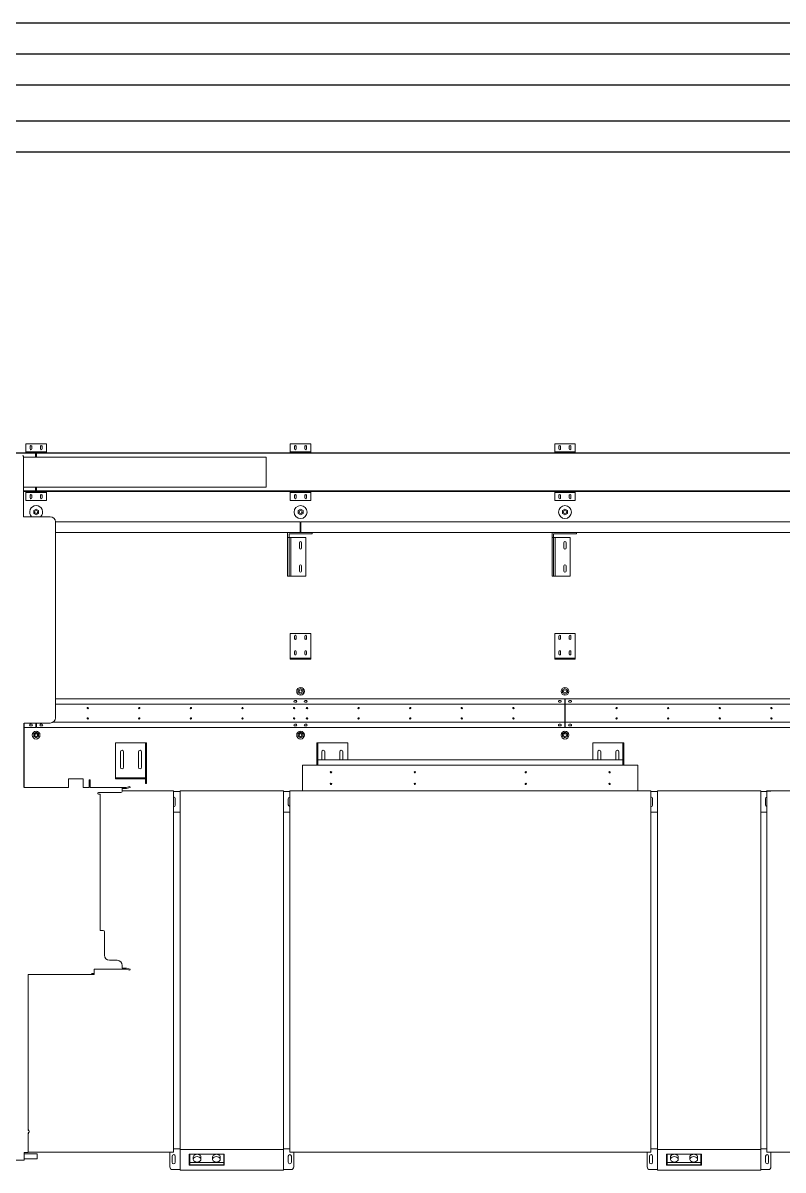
# Model space of a CAD drawing. Header units: inches. Extents: x -26985 to 86262, y -10753 to 149570.
# Drawn here: x 66294 to 69241, y 135209 to 139657 of the extents above; entities that cross this region are included whole.
import ezdxf

# ---------------------------------------------------------------- set-up
doc = ezdxf.new("R2010")
doc.units = ezdxf.units.IN
doc.header["$MEASUREMENT"] = 0
doc.linetypes.add('CENTER2', pattern=[1.125, 0.75, -0.125, 0.125, -0.125])
doc.layers.add('DUCT-回风中心线', color=5, linetype='CENTER2')

msp = doc.modelspace()

# ---------------------------------------------------------------- linework, layer by layer
at = {"color": 0, "linetype": 'Continuous', "lineweight": -3}
for p, q in [((-9688.6, 139656.9), (73931.4, 139656.9)), ((-9568.6, 139416.9), (73931.4, 139416.9)), ((-9568.6, 139276.9), (73931.4, 139276.9))]:
    msp.add_line(p, q, dxfattribs=at)
at = {"color": 1, "linetype": 'Continuous', "lineweight": -3}
for p, q in [((-9568.6, 139536.9), (73931.4, 139536.9)), ((-9568.6, 139156.9), (73931.4, 139156.9))]:
    msp.add_line(p, q, dxfattribs=at)
at = {"color": 0, "linetype": 'Continuous', "lineweight": 0}
for p, q in [((66305.4, 137994.3), (66305.4, 138025.3)), ((66385.4, 138025.3), (66305.4, 138025.3)), ((66385.4, 137994.3), (66385.4, 138025.3)), ((67330.4, 137994.3), (67330.4, 138025.3)), ((67410.4, 138025.3), (67330.4, 138025.3)), ((67410.4, 137994.3), (67410.4, 138025.3)), ((68355.4, 137994.3), (68355.4, 138025.3)), ((68435.4, 138025.3), (68355.4, 138025.3)), ((68435.4, 137994.3), (68435.4, 138025.3)), ((66343.4, 137990.3), (63272.4, 137990.3)), ((63272.4, 137988.3), (66343.4, 137988.3)), ((66305.4, 137990.3), (66305.4, 137994.3)), ((66305.4, 137994.3), (66385.4, 137994.3)), ((66322.1, 138015.3), (66322.1, 138005.3)), ((66328.6, 138005.3), (66328.6, 138015.3)), ((66343.4, 137990.3), (66343.4, 137988.3)), ((66347.4, 137990.3), (66343.4, 137990.3)), ((66343.4, 137988.3), (66343.4, 137973.3)), ((69193.9, 137990.3), (66347.4, 137990.3)), ((66347.4, 137990.3), (66347.4, 137988.3)), ((66347.4, 137988.3), (69193.9, 137988.3)), ((66347.4, 137973.3), (66347.4, 137988.3)), ((66362.1, 138015.3), (66362.1, 138005.3)), ((66368.6, 138005.3), (66368.6, 138015.3)), ((66385.4, 137990.3), (66385.4, 137994.3)), ((67330.4, 137990.3), (67330.4, 137994.3)), ((67330.4, 137994.3), (67410.4, 137994.3)), ((67347.1, 138015.3), (67347.1, 138005.3)), ((67353.6, 138005.3), (67353.6, 138015.3)), ((67387.1, 138015.3), (67387.1, 138005.3)), ((67393.6, 138005.3), (67393.6, 138015.3)), ((67410.4, 137990.3), (67410.4, 137994.3)), ((68355.4, 137990.3), (68355.4, 137994.3)), ((68355.4, 137994.3), (68435.4, 137994.3)), ((68372.1, 138015.3), (68372.1, 138005.3)), ((68378.6, 138005.3), (68378.6, 138015.3)), ((68412.1, 138015.3), (68412.1, 138005.3)), ((68418.6, 138005.3), (68418.6, 138015.3)), ((68435.4, 137990.3), (68435.4, 137994.3)), ((71868.4, 137990.3), (69193.9, 137990.3)), ((69193.9, 137988.3), (71868.4, 137988.3)), ((66296.4, 137978.3), (66292.4, 137978.3)), ((66296.4, 137742.3), (66296.4, 137978.3)), ((66296.4, 137973.3), (67236.6, 137973.3)), ((67236.6, 137857.3), (67236.6, 137973.3)), ((66296.4, 137857.3), (67236.6, 137857.3)), ((66343.4, 137857.3), (66343.4, 137842.3)), ((66347.4, 137842.3), (66347.4, 137857.3)), ((66343.4, 137842.3), (66296.4, 137842.3)), ((66296.4, 137840.3), (66343.4, 137840.3)), ((66305.4, 137840.3), (66305.4, 137836.3)), ((66305.4, 137836.3), (66385.4, 137836.3)), ((66305.4, 137836.3), (66305.4, 137805.3)), ((66385.4, 137805.3), (66305.4, 137805.3)), ((66322.1, 137815.3), (66322.1, 137825.3)), ((66328.6, 137825.3), (66328.6, 137815.3)), ((66343.4, 137842.3), (66343.4, 137840.3)), ((66347.4, 137840.3), (66343.4, 137840.3)), ((66347.4, 137842.3), (66347.4, 137840.3)), ((69193.9, 137842.3), (66347.4, 137842.3)), ((66347.4, 137840.3), (69193.9, 137840.3)), ((66362.1, 137815.3), (66362.1, 137825.3)), ((66368.6, 137825.3), (66368.6, 137815.3)), ((66385.4, 137840.3), (66385.4, 137836.3)), ((66385.4, 137836.3), (66385.4, 137805.3)), ((67330.4, 137840.3), (67330.4, 137836.3)), ((67330.4, 137836.3), (67410.4, 137836.3)), ((67330.4, 137836.3), (67330.4, 137805.3)), ((67410.4, 137805.3), (67330.4, 137805.3)), ((67347.1, 137815.3), (67347.1, 137825.3)), ((67353.6, 137825.3), (67353.6, 137815.3)), ((67387.1, 137815.3), (67387.1, 137825.3)), ((67393.6, 137825.3), (67393.6, 137815.3)), ((67410.4, 137840.3), (67410.4, 137836.3)), ((67410.4, 137836.3), (67410.4, 137805.3)), ((68355.4, 137840.3), (68355.4, 137836.3)), ((68355.4, 137836.3), (68435.4, 137836.3)), ((68355.4, 137836.3), (68355.4, 137805.3)), ((68435.4, 137805.3), (68355.4, 137805.3)), ((68372.1, 137815.3), (68372.1, 137825.3)), ((68378.6, 137825.3), (68378.6, 137815.3)), ((68412.1, 137815.3), (68412.1, 137825.3)), ((68418.6, 137825.3), (68418.6, 137815.3)), ((68435.4, 137840.3), (68435.4, 137836.3)), ((68435.4, 137836.3), (68435.4, 137805.3)), ((71868.4, 137842.3), (69193.9, 137842.3)), ((69193.9, 137840.3), (71868.4, 137840.3)), ((66345.4, 137771.3), (66335.9, 137765.8)), ((66335.9, 137765.8), (66335.9, 137754.8)), ((66354.9, 137765.8), (66345.4, 137771.3)), ((66354.9, 137754.8), (66354.9, 137765.8)), ((67370.4, 137771.3), (67360.9, 137765.8)), ((67360.9, 137765.8), (67360.9, 137754.8)), ((67379.9, 137765.8), (67370.4, 137771.3)), ((67379.9, 137754.8), (67379.9, 137765.8)), ((68395.4, 137771.3), (68385.9, 137765.8)), ((68385.9, 137765.8), (68385.9, 137754.8)), ((68404.9, 137765.8), (68395.4, 137771.3)), ((68404.9, 137754.8), (68404.9, 137765.8)), ((66296.4, 137742.3), (66400.4, 137742.3)), ((66335.9, 137754.8), (66345.4, 137749.4)), ((66345.4, 137749.4), (66354.9, 137754.8)), ((66420.4, 137722.3), (67369.4, 137722.3)), ((66420.4, 137722.3), (66420.4, 137629.8)), ((67360.9, 137754.8), (67370.4, 137749.4)), ((67369.4, 137681.3), (67369.4, 137722.3)), ((67370.4, 137749.4), (67379.9, 137754.8)), ((67371.4, 137722.3), (69193.9, 137722.3)), ((67371.4, 137681.3), (67371.4, 137722.3)), ((68385.9, 137754.8), (68395.4, 137749.4)), ((68395.4, 137749.4), (68404.9, 137754.8)), ((69193.9, 137722.3), (69819.4, 137722.3)), ((66420.4, 137681.3), (67369.4, 137681.3)), ((67320.4, 137681.3), (67415.4, 137681.3)), ((67320.4, 137661.3), (67320.4, 137681.3)), ((67326.4, 137675.3), (67326.4, 137661.3)), ((67326.4, 137675.3), (67415.4, 137675.3)), ((67371.4, 137681.3), (69193.9, 137681.3)), ((67415.4, 137675.3), (67415.4, 137681.3)), ((68345.4, 137681.3), (68440.4, 137681.3)), ((68345.4, 137661.3), (68345.4, 137681.3)), ((68351.4, 137675.3), (68351.4, 137661.3)), ((68351.4, 137675.3), (68440.4, 137675.3)), ((68440.4, 137675.3), (68440.4, 137681.3)), ((69193.9, 137681.3), (69819.4, 137681.3)), ((66420.4, 137499.8), (66420.4, 137629.8)), ((67326.4, 137661.3), (67320.4, 137661.3)), ((67320.4, 137661.3), (67320.4, 137511.3)), ((67326.4, 137661.3), (67332.4, 137661.3)), ((67326.4, 137511.3), (67326.4, 137661.3)), ((67332.4, 137511.3), (67332.4, 137661.3)), ((67332.4, 137661.3), (67390.4, 137661.3)), ((67366.1, 137621.3), (67366.1, 137641.3)), ((67374.6, 137641.3), (67374.6, 137621.3)), ((67390.4, 137511.3), (67390.4, 137661.3)), ((68351.4, 137661.3), (68345.4, 137661.3)), ((68345.4, 137661.3), (68345.4, 137511.3)), ((68351.4, 137661.3), (68357.4, 137661.3)), ((68351.4, 137511.3), (68351.4, 137661.3)), ((68357.4, 137511.3), (68357.4, 137661.3)), ((68357.4, 137661.3), (68415.4, 137661.3)), ((68391.1, 137621.3), (68391.1, 137641.3)), ((68399.6, 137641.3), (68399.6, 137621.3)), ((68415.4, 137511.3), (68415.4, 137661.3)), ((67366.1, 137531.3), (67366.1, 137551.3)), ((67374.6, 137551.3), (67374.6, 137531.3)), ((68391.1, 137531.3), (68391.1, 137551.3)), ((68399.6, 137551.3), (68399.6, 137531.3)), ((66420.4, 137499.8), (66420.4, 136962.3)), ((67320.4, 137511.3), (67326.4, 137511.3)), ((67326.4, 137511.3), (67332.4, 137511.3)), ((67332.4, 137511.3), (67390.4, 137511.3)), ((68345.4, 137511.3), (68351.4, 137511.3)), ((68351.4, 137511.3), (68357.4, 137511.3)), ((68357.4, 137511.3), (68415.4, 137511.3)), ((67410.4, 137289.3), (67330.4, 137289.3)), ((67330.4, 137193.3), (67330.4, 137289.3)), ((67347.1, 137269.3), (67347.1, 137279.3)), ((67353.6, 137279.3), (67353.6, 137269.3)), ((67387.1, 137269.3), (67387.1, 137279.3)), ((67393.6, 137279.3), (67393.6, 137269.3)), ((67410.4, 137193.3), (67410.4, 137289.3)), ((68435.4, 137289.3), (68355.4, 137289.3)), ((68355.4, 137193.3), (68355.4, 137289.3)), ((68372.1, 137269.3), (68372.1, 137279.3)), ((68378.6, 137279.3), (68378.6, 137269.3)), ((68412.1, 137269.3), (68412.1, 137279.3)), ((68418.6, 137279.3), (68418.6, 137269.3)), ((68435.4, 137193.3), (68435.4, 137289.3)), ((67410.4, 137193.3), (67330.4, 137193.3)), ((67330.4, 137193.3), (67330.4, 137189.3)), ((67410.4, 137189.3), (67330.4, 137189.3)), ((67347.1, 137209.3), (67347.1, 137219.3)), ((67353.6, 137219.3), (67353.6, 137209.3)), ((67387.1, 137209.3), (67387.1, 137219.3)), ((67393.6, 137219.3), (67393.6, 137209.3)), ((67410.4, 137193.3), (67410.4, 137189.3)), ((68435.4, 137193.3), (68355.4, 137193.3)), ((68355.4, 137193.3), (68355.4, 137189.3)), ((68435.4, 137189.3), (68355.4, 137189.3)), ((68372.1, 137209.3), (68372.1, 137219.3)), ((68378.6, 137219.3), (68378.6, 137209.3)), ((68412.1, 137209.3), (68412.1, 137219.3)), ((68418.6, 137219.3), (68418.6, 137209.3)), ((68435.4, 137193.3), (68435.4, 137189.3)), ((67370.4, 137076.3), (67360.9, 137070.8)), ((67360.9, 137070.8), (67360.9, 137059.8)), ((67360.9, 137059.8), (67370.4, 137054.4)), ((67379.9, 137070.8), (67370.4, 137076.3)), ((67370.4, 137054.4), (67379.9, 137059.8)), ((67379.9, 137059.8), (67379.9, 137070.8)), ((68395.4, 137076.3), (68385.9, 137070.8)), ((68385.9, 137070.8), (68385.9, 137059.8)), ((68385.9, 137059.8), (68395.4, 137054.4)), ((68404.9, 137070.8), (68395.4, 137076.3)), ((68395.4, 137054.4), (68404.9, 137059.8)), ((68404.9, 137059.8), (68404.9, 137070.8)), ((68394.4, 137036.3), (66420.4, 137036.3)), ((68394.4, 137015.3), (66420.4, 137015.3)), ((67347.9, 137029.6), (67352.9, 137029.6)), ((67352.9, 137023.1), (67347.9, 137023.1)), ((67387.9, 137029.6), (67392.9, 137029.6)), ((67392.9, 137023.1), (67387.9, 137023.1)), ((68372.9, 137029.6), (68377.9, 137029.6)), ((68377.9, 137023.1), (68372.9, 137023.1)), ((68394.4, 137015.3), (68394.4, 137036.3)), ((68394.4, 137015.3), (68394.4, 136945.3)), ((68396.4, 137036.3), (68396.4, 137015.3)), ((69193.9, 137036.3), (68396.4, 137036.3)), ((68396.4, 137015.3), (68396.4, 136945.3)), ((69193.9, 137015.3), (68396.4, 137015.3)), ((68412.9, 137029.6), (68417.9, 137029.6)), ((68417.9, 137023.1), (68412.9, 137023.1)), ((70844.4, 137036.3), (69193.9, 137036.3)), ((70844.4, 137015.3), (69193.9, 137015.3)), ((66400.4, 136942.3), (66299.4, 136942.3)), ((66344.4, 136924.3), (66299.4, 136924.3)), ((66322.9, 136937.6), (66327.9, 136937.6)), ((66327.9, 136931.1), (66322.9, 136931.1)), ((66344.4, 136924.3), (66344.4, 136942.3)), ((66346.4, 136942.3), (66346.4, 136924.3)), ((68394.4, 136924.3), (66346.4, 136924.3)), ((66362.9, 136937.6), (66367.9, 136937.6)), ((66367.9, 136931.1), (66362.9, 136931.1)), ((68394.4, 136945.3), (66410.9, 136945.3)), ((67347.9, 136937.6), (67352.9, 136937.6)), ((67352.9, 136931.1), (67347.9, 136931.1)), ((67387.9, 136937.6), (67392.9, 136937.6)), ((67392.9, 136931.1), (67387.9, 136931.1)), ((68372.9, 136937.6), (68377.9, 136937.6)), ((68377.9, 136931.1), (68372.9, 136931.1)), ((68394.4, 136924.3), (68394.4, 136945.3)), ((68396.4, 136945.3), (68396.4, 136924.3)), ((69193.9, 136945.3), (68396.4, 136945.3)), ((69193.9, 136924.3), (68396.4, 136924.3)), ((68412.9, 136937.6), (68417.9, 136937.6)), ((68417.9, 136931.1), (68412.9, 136931.1)), ((70844.4, 136945.3), (69193.9, 136945.3)), ((70844.4, 136924.3), (69193.9, 136924.3)), ((66335.9, 136900.8), (66345.4, 136906.3)), ((66335.9, 136889.8), (66335.9, 136900.8)), ((66345.4, 136884.4), (66335.9, 136889.8)), ((66345.4, 136906.3), (66354.9, 136900.8)), ((66354.9, 136889.8), (66345.4, 136884.4)), ((66354.9, 136900.8), (66354.9, 136889.8)), ((67370.4, 136906.3), (67360.9, 136900.8)), ((67360.9, 136900.8), (67360.9, 136889.8)), ((67360.9, 136889.8), (67370.4, 136884.4)), ((67379.9, 136900.8), (67370.4, 136906.3)), ((67370.4, 136884.4), (67379.9, 136889.8)), ((67379.9, 136889.8), (67379.9, 136900.8)), ((68395.4, 136906.3), (68385.9, 136900.8)), ((68385.9, 136900.8), (68385.9, 136889.8)), ((68385.9, 136889.8), (68395.4, 136884.4)), ((68404.9, 136900.8), (68395.4, 136906.3)), ((68395.4, 136884.4), (68404.9, 136889.8)), ((68404.9, 136889.8), (68404.9, 136900.8)), ((66769.4, 136865.8), (66653.4, 136865.8)), ((66653.4, 136865.8), (66653.4, 136729.8)), ((66672.4, 136830.8), (66672.4, 136770.8)), ((66684.4, 136770.8), (66684.4, 136830.8)), ((66742.4, 136830.8), (66742.4, 136770.8)), ((66754.4, 136770.8), (66754.4, 136830.8)), ((66769.4, 136784.8), (66769.4, 136865.8)), ((66773.4, 136865.8), (66769.4, 136865.8)), ((66773.4, 136784.8), (66773.4, 136865.8)), ((67433.4, 136784.8), (67433.4, 136865.8)), ((67433.4, 136865.8), (67437.4, 136865.8)), ((67437.4, 136784.8), (67437.4, 136865.8)), ((67437.4, 136865.8), (67553.4, 136865.8)), ((67452.4, 136799.8), (67452.4, 136830.8)), ((67464.4, 136830.8), (67464.4, 136799.8)), ((67522.4, 136799.8), (67522.4, 136830.8)), ((67534.4, 136830.8), (67534.4, 136799.8)), ((67553.4, 136865.8), (67553.4, 136799.8)), ((68619.4, 136865.8), (68503.4, 136865.8)), ((68503.4, 136865.8), (68503.4, 136799.8)), ((68522.4, 136830.8), (68522.4, 136799.8)), ((68534.4, 136799.8), (68534.4, 136830.8)), ((68592.4, 136830.8), (68592.4, 136799.8)), ((68604.4, 136799.8), (68604.4, 136830.8)), ((68619.4, 136784.8), (68619.4, 136865.8)), ((68623.4, 136865.8), (68619.4, 136865.8)), ((68623.4, 136784.8), (68623.4, 136865.8)), ((66773.4, 136784.8), (66769.4, 136784.8)), ((66769.4, 136784.8), (66769.4, 136707.8)), ((66773.4, 136707.8), (66773.4, 136784.8)), ((67378.4, 136778.8), (68678.4, 136778.8)), ((67378.4, 136678.8), (67378.4, 136778.8)), ((67433.4, 136784.8), (67437.4, 136784.8)), ((67433.4, 136778.8), (67433.4, 136784.8)), ((67437.4, 136799.8), (68619.4, 136799.8)), ((67437.4, 136784.8), (67437.4, 136778.8)), ((68623.4, 136784.8), (68619.4, 136784.8)), ((68619.4, 136784.8), (68619.4, 136778.8)), ((68623.4, 136778.8), (68623.4, 136784.8)), ((68678.4, 136678.8), (68678.4, 136778.8)), ((66470.8, 136692.3), (66299.4, 136692.3)), ((66470.8, 136725.3), (66480.8, 136725.3)), ((66470.8, 136725.3), (66470.8, 136715.3)), ((66470.8, 136692.3), (66470.8, 136715.3)), ((66480.8, 136725.3), (66517.8, 136725.3)), ((66517.8, 136725.3), (66527.8, 136725.3)), ((66527.8, 136715.3), (66527.8, 136725.3)), ((66527.8, 136715.3), (66527.8, 136692.3)), ((66550.4, 136692.3), (66527.8, 136692.3)), ((66554.4, 136722.3), (66550.4, 136722.3)), ((66550.4, 136692.3), (66550.4, 136722.3)), ((66554.4, 136722.3), (66554.4, 136692.3)), ((66679.3, 136692.3), (66554.4, 136692.3)), ((66769.4, 136729.8), (66653.4, 136729.8)), ((66653.4, 136729.8), (66653.4, 136725.8)), ((66653.4, 136725.8), (66769.4, 136725.8)), ((66679.3, 136692.3), (66684.3, 136692.3)), ((66679.3, 136692.3), (66679.3, 136677.3)), ((66684.3, 136692.3), (66694.3, 136692.3)), ((66694.3, 136692.3), (66703.9, 136694.9)), ((66705, 136691.1), (66695.3, 136688.5)), ((66703.9, 136694.9), (66708.8, 136696.2)), ((66709.8, 136692.4), (66705, 136691.1)), ((66709.8, 136692.4), (66708.8, 136696.2)), ((66773.4, 136707.8), (66769.4, 136707.8)), ((66674.3, 136672.3), (66587.3, 136672.3)), ((66587.3, 136666.3), (66590.3, 136666.3)), ((66590.3, 136666.3), (66594.3, 136666.3)), ((66594.3, 136666.3), (66594.3, 136656.3)), ((66594.3, 136137.3), (66594.3, 136656.3)), ((66684.3, 136688.3), (66679.3, 136688.3)), ((66878.4, 136678.8), (66679.3, 136678.8)), ((66694.3, 136688.3), (66684.3, 136688.3)), ((66878.4, 135278.8), (66878.4, 136678.8)), ((66903.9, 136676.8), (66878.4, 136676.8)), ((66884.9, 136648.8), (66884.9, 136624.8)), ((66903.9, 135288.8), (66903.9, 136678.8)), ((67303.9, 136678.8), (66903.9, 136678.8)), ((67303.9, 135288.8), (67303.9, 136678.8)), ((67303.9, 136676.8), (67328.4, 136676.8)), ((67322.9, 136648.8), (67322.9, 136624.8)), ((67328.4, 136678.8), (67328.4, 135278.8)), ((67378.4, 136678.8), (67328.4, 136678.8)), ((67378.4, 136678.8), (68678.4, 136678.8)), ((68728.4, 136678.8), (68678.4, 136678.8)), ((68728.4, 135278.8), (68728.4, 136678.8)), ((68753.9, 136676.8), (68728.4, 136676.8)), ((68734.9, 136648.8), (68734.9, 136624.8)), ((68753.9, 135288.8), (68753.9, 136678.8)), ((69153.9, 136678.8), (68753.9, 136678.8)), ((69153.9, 135288.8), (69153.9, 136678.8)), ((69153.9, 136676.8), (69178.4, 136676.8)), ((69172.9, 136648.8), (69172.9, 136624.8)), ((69178.4, 136678.8), (69178.4, 135278.8)), ((70578.4, 136678.8), (69193.9, 136678.8)), ((66878.4, 136596.8), (66903.9, 136596.8)), ((67328.4, 136596.8), (67303.9, 136596.8)), ((68728.4, 136596.8), (68753.9, 136596.8)), ((69178.4, 136596.8), (69153.9, 136596.8)), ((66594.3, 136137.3), (66605.3, 136137.3)), ((66610.3, 136132.3), (66610.3, 136042.3)), ((66630.3, 136022.3), (66659.3, 136022.3)), ((66570.3, 135987.3), (66570.3, 135971.3)), ((66679.3, 135987.3), (66570.3, 135987.3)), ((66679.3, 136002.3), (66679.3, 135991.3)), ((66679.3, 135991.3), (66684.3, 135991.3)), ((66679.3, 135987.3), (66684.3, 135987.3)), ((66684.3, 135991.3), (66694.3, 135991.3)), ((66684.3, 135987.3), (66694.3, 135987.3)), ((66694.3, 135987.3), (66703.9, 135984.7)), ((66705, 135988.6), (66695.3, 135991.2)), ((66703.9, 135984.7), (66708.8, 135983.5)), ((66709.8, 135987.3), (66705, 135988.6)), ((66709.8, 135987.3), (66708.8, 135983.5)), ((66560.3, 135967.3), (66314.4, 135967.3)), ((66314.4, 135967.3), (66314.4, 135366.6)), ((66560.3, 135971.3), (66570.3, 135971.3)), ((66570.3, 135967.3), (66560.3, 135967.3)), ((66570.3, 135967.3), (66570.3, 135971.3)), ((66315.6, 135366.6), (66315.6, 135361.8)), ((66317.3, 135360.3), (66317.3, 135361.8)), ((66317.3, 135360.3), (66318.6, 135360.3)), ((66317.3, 135355.3), (66318.6, 135355.3)), ((66317.3, 135353.8), (66317.3, 135355.3)), ((66318.6, 135360.3), (66318.6, 135355.3)), ((66314.4, 135349), (66314.4, 135277.3)), ((66315.6, 135353.8), (66315.6, 135349)), ((66299.4, 135277.3), (66314.4, 135277.3)), ((66299.4, 135277.3), (66299.4, 135247.3)), ((66299.4, 135272.3), (66349.4, 135272.3)), ((66314.4, 135278.8), (66878.4, 135278.8)), ((66349.4, 135272.3), (66349.4, 135252.3)), ((66863.9, 135278.8), (66863.9, 135220.8)), ((66903.9, 135290.8), (66878.4, 135290.8)), ((66903.9, 135208.8), (66903.9, 135288.8)), ((67303.9, 135288.8), (66903.9, 135288.8)), ((66938.9, 135270.1), (66938.9, 135227.7)), ((67073.9, 135270.1), (66938.9, 135270.1)), ((66939.4, 135227.7), (66939.4, 135270.1)), ((66941.4, 135270.1), (66939.4, 135270.1)), ((66941.4, 135270.1), (66941.4, 135227.7)), ((67072.4, 135227.7), (67072.4, 135270.1)), ((67074.4, 135270.1), (67072.4, 135270.1)), ((67073.9, 135227.7), (67073.9, 135270.1)), ((67074.4, 135270.1), (67074.4, 135227.7)), ((67303.9, 135290.8), (67328.4, 135290.8)), ((67303.9, 135208.8), (67303.9, 135288.8)), ((67328.4, 135278.8), (68728.4, 135278.8)), ((67343.9, 135278.8), (67343.9, 135220.8)), ((68713.9, 135278.8), (68713.9, 135220.8)), ((68753.9, 135290.8), (68728.4, 135290.8)), ((68753.9, 135208.8), (68753.9, 135288.8)), ((69153.9, 135288.8), (68753.9, 135288.8)), ((68788.9, 135270.1), (68788.9, 135227.7)), ((68923.9, 135270.1), (68788.9, 135270.1)), ((68789.4, 135227.7), (68789.4, 135270.1)), ((68791.4, 135270.1), (68789.4, 135270.1)), ((68791.4, 135270.1), (68791.4, 135227.7)), ((68922.4, 135227.7), (68922.4, 135270.1)), ((68924.4, 135270.1), (68922.4, 135270.1)), ((68923.9, 135227.7), (68923.9, 135270.1)), ((68924.4, 135270.1), (68924.4, 135227.7)), ((69153.9, 135290.8), (69178.4, 135290.8)), ((69153.9, 135208.8), (69153.9, 135288.8)), ((69178.4, 135278.8), (70578.4, 135278.8)), ((69178.4, 135278.8), (69193.9, 135278.8)), ((69193.9, 135278.8), (69193.9, 135220.8)), ((66219.4, 135247.3), (66299.4, 135247.3)), ((66299.4, 135252.3), (66349.4, 135252.3)), ((66872.9, 135238.8), (66872.9, 135262.8)), ((66884.9, 135262.8), (66884.9, 135238.8)), ((66939.4, 135229.1), (66938.9, 135229.1)), ((66938.9, 135227.7), (67073.9, 135227.7)), ((66941.4, 135227.7), (66939.4, 135227.7)), ((66941.4, 135238.3), (67072.4, 135238.3)), ((67072.4, 135229.1), (66941.4, 135229.1)), ((66954.4, 135250.3), (66954.4, 135259.5)), ((66984.4, 135250.3), (66984.4, 135259.5)), ((67029.4, 135250.3), (67029.4, 135259.5)), ((67059.4, 135250.3), (67059.4, 135259.5)), ((67074.4, 135227.7), (67072.4, 135227.7)), ((67322.9, 135262.8), (67322.9, 135238.8)), ((67334.9, 135238.8), (67334.9, 135262.8)), ((68722.9, 135238.8), (68722.9, 135262.8)), ((68734.9, 135262.8), (68734.9, 135238.8)), ((68789.4, 135229.1), (68788.9, 135229.1)), ((68788.9, 135227.7), (68923.9, 135227.7)), ((68791.4, 135227.7), (68789.4, 135227.7)), ((68791.4, 135238.3), (68922.4, 135238.3)), ((68922.4, 135229.1), (68791.4, 135229.1)), ((68804.4, 135250.3), (68804.4, 135259.5)), ((68834.4, 135250.3), (68834.4, 135259.5)), ((68879.4, 135250.3), (68879.4, 135259.5)), ((68909.4, 135250.3), (68909.4, 135259.5)), ((68924.4, 135227.7), (68922.4, 135227.7)), ((69172.9, 135262.8), (69172.9, 135238.8)), ((69184.9, 135238.8), (69184.9, 135262.8)), ((66873.9, 135210.8), (66903.9, 135210.8)), ((67303.9, 135208.8), (66903.9, 135208.8)), ((67333.9, 135210.8), (67303.9, 135210.8)), ((68723.9, 135210.8), (68753.9, 135210.8)), ((69153.9, 135208.8), (68753.9, 135208.8)), ((69183.9, 135210.8), (69153.9, 135210.8))]:
    msp.add_line(p, q, dxfattribs=at)
for p, q in [((66299.4, 136692.3), (66299.4, 136942.3)), ((66315.6, 135366.6), (66314.4, 135366.6)), ((66315.6, 135361.8), (66315.6, 135366.6)), ((66317.3, 135361.8), (66315.6, 135361.8)), ((66317.3, 135360.3), (66317.3, 135361.8)), ((66317.3, 135353.8), (66317.3, 135355.3)), ((66314.4, 135349), (66315.6, 135349)), ((66315.6, 135349), (66315.6, 135353.8)), ((66315.6, 135353.8), (66317.3, 135353.8))]:
    msp.add_line(p, q)
at = {"color": 0, "linetype": 'Continuous', "lineweight": 0, "extrusion": (1.48872e-34, 8.10423e-19, -1)}
for centre, radius in [((-66345.4, 137760.3), 6), ((-67370.4, 137760.3), 25), ((-67370.4, 137760.3), 6), ((-68395.4, 137760.3), 25), ((-68395.4, 137760.3), 6), ((-67370.4, 137065.3), 15), ((-67370.4, 137065.3), 6), ((-68395.4, 137065.3), 15), ((-68395.4, 137065.3), 6), ((-67370.4, 136895.3), 15), ((-67370.4, 136895.3), 6), ((-68395.4, 136895.3), 15), ((-68395.4, 136895.3), 6), ((-67488.4, 136751.3), 2.6), ((-67813.4, 136751.3), 2.6), ((-68243.4, 136751.3), 2.6), ((-68568.4, 136751.3), 2.6), ((-67488.4, 136706.3), 2.6), ((-67813.4, 136706.3), 2.6), ((-68243.4, 136706.3), 2.6), ((-68568.4, 136706.3), 2.6)]:
    msp.add_circle(centre, radius, dxfattribs=at)
at = {"color": 0, "linetype": 'Continuous', "lineweight": 0, "extrusion": (7.56002e-32, 8.10423e-19, -1)}
for centre in [(-66545.4, 137000.3), (-66745.4, 137000.3), (-66945.4, 137000.3), (-67145.4, 137000.3), (-67345.4, 137000.3), (-67395.4, 137000.3), (-67595.4, 137000.3), (-67795.4, 137000.3), (-67995.4, 137000.3), (-68195.4, 137000.3), (-68595.4, 137000.3), (-68795.4, 137000.3), (-68995.4, 137000.3), (-69195.4, 137000.3), (-66545.4, 136960.3), (-66745.4, 136960.3), (-66945.4, 136960.3), (-67145.4, 136960.3), (-67345.4, 136960.3), (-67395.4, 136960.3), (-67595.4, 136960.3), (-67795.4, 136960.3), (-67995.4, 136960.3), (-68195.4, 136960.3), (-68595.4, 136960.3), (-68795.4, 136960.3), (-68995.4, 136960.3), (-69195.4, 136960.3)]:
    msp.add_circle(centre, 2.6, dxfattribs=at)
at = {"color": 0, "linetype": 'Continuous', "lineweight": 0}
for radius in [15, 6]:
    msp.add_circle((66345.4, 136895.3), radius, dxfattribs=at)
for centre, radius, start, end in [((66325.4, 138015.3), 3.25, 0, 180), ((66325.4, 138005.3), 3.25, 180, 0), ((66365.4, 138015.3), 3.25, 0, 180), ((66365.4, 138005.3), 3.25, 180, 0), ((67350.4, 138015.3), 3.25, 0, 180), ((67350.4, 138005.3), 3.25, 180, 0), ((67390.4, 138015.3), 3.25, 0, 180), ((67390.4, 138005.3), 3.25, 180, 0), ((68375.4, 138015.3), 3.25, 0, 180), ((68375.4, 138005.3), 3.25, 180, 0), ((68415.4, 138015.3), 3.25, 0, 180), ((68415.4, 138005.3), 3.25, 180, 0), ((67350.4, 137279.3), 3.25, 0, 180), ((68375.4, 137279.3), 3.25, 0, 180), ((67350.4, 137209.3), 3.25, 180, 0), ((68375.4, 137209.3), 3.25, 180, 0), ((66678.4, 136830.8), 6, 0, 180), ((66748.4, 136830.8), 6, 0, 180), ((68528.4, 136830.8), 6, 0, 180), ((68598.4, 136830.8), 6, 0, 180), ((66678.4, 136770.8), 6, 180, 0), ((66748.4, 136770.8), 6, 180, 0), ((66587.3, 136669.3), 3, 90, 270), ((66694.3, 136692.3), 4, 270, 285), ((67328.9, 136648.8), 6, 94.7703, 180), ((69178.9, 136648.8), 6, 94.7703, 180), ((67328.9, 136624.8), 6, 180, 265.2297), ((69178.9, 136624.8), 6, 180, 265.2297), ((66630.3, 136042.3), 20, 180, 270), ((67328.9, 135262.8), 6, 0, 180), ((69178.9, 135262.8), 6, 0, 180), ((67328.9, 135238.8), 6, 180, 0), ((69178.9, 135238.8), 6, 180, 0), ((66873.9, 135220.8), 10, 180, 270), ((68723.9, 135220.8), 10, 180, 270)]:
    msp.add_arc(centre, radius, start, end, dxfattribs=at)
at = {"color": 0, "linetype": 'Continuous', "lineweight": 0, "extrusion": (1.16838e-32, 8.10423e-19, -1)}
for centre, start, end in [((-66325.4, 137825.3), 0, 180), ((-66325.4, 137815.3), 180, 0), ((-66365.4, 137825.3), 0, 180), ((-66365.4, 137815.3), 180, 0), ((-67350.4, 137825.3), 0, 180), ((-67350.4, 137815.3), 180, 0), ((-67390.4, 137825.3), 0, 180), ((-67390.4, 137815.3), 180, 0), ((-68375.4, 137825.3), 0, 180), ((-68375.4, 137815.3), 180, 0), ((-68415.4, 137825.3), 0, 180), ((-68415.4, 137815.3), 180, 0)]:
    msp.add_arc(centre, 3.25, start, end, dxfattribs=at)
at = {"color": 0, "linetype": 'Continuous', "lineweight": 0, "extrusion": (-1.21771e-32, 8.10423e-19, -1)}
msp.add_arc((-66345.4, 137760.3), 25, 313.9455, 226.0545, dxfattribs=at)
at = {"color": 0, "linetype": 'Continuous', "lineweight": 0, "extrusion": (3.05968e-34, 8.10423e-19, -1)}
msp.add_arc((-66400.4, 137722.3), 20, 90, 180, dxfattribs=at)
at = {"color": 0, "linetype": 'Continuous', "lineweight": 0, "extrusion": (1.48872e-34, 8.10423e-19, -1)}
for centre, radius, start, end in [((-67370.4, 137641.3), 4.25, 0, 180), ((-68395.4, 137641.3), 4.25, 0, 180), ((-67370.4, 137621.3), 4.25, 180, 0), ((-68395.4, 137621.3), 4.25, 180, 0), ((-67370.4, 137551.3), 4.25, 0, 180), ((-68395.4, 137551.3), 4.25, 0, 180), ((-67370.4, 137531.3), 4.25, 180, 0), ((-68395.4, 137531.3), 4.25, 180, 0), ((-67350.4, 137269.3), 3.25, 180, 0), ((-67390.4, 137279.3), 3.25, 0, 180), ((-67390.4, 137269.3), 3.25, 180, 0), ((-68375.4, 137269.3), 3.25, 180, 0), ((-68415.4, 137279.3), 3.25, 0, 180), ((-68415.4, 137269.3), 3.25, 180, 0), ((-67350.4, 137219.3), 3.25, 0, 180), ((-67390.4, 137219.3), 3.25, 0, 180), ((-67390.4, 137209.3), 3.25, 180, 0), ((-68375.4, 137219.3), 3.25, 0, 180), ((-68415.4, 137219.3), 3.25, 0, 180), ((-68415.4, 137209.3), 3.25, 180, 0), ((-67458.4, 136830.8), 6, 0, 180), ((-67528.4, 136830.8), 6, 0, 180), ((-66674.3, 136677.3), 5, 180, 270), ((-66878.9, 136624.8), 6, 180, 274.7901), ((-68728.9, 136624.8), 6, 180, 274.7901), ((-66605.3, 136132.3), 5, 90, 180), ((-66659.3, 136002.3), 20, 90, 180), ((-66694.3, 135987.3), 4, 90, 105), ((-66878.9, 135262.8), 6, 0, 180), ((-68728.9, 135262.8), 6, 0, 180), ((-66878.9, 135238.8), 6, 180, 0), ((-68728.9, 135238.8), 6, 180, 0), ((-67333.9, 135220.8), 10, 180, 270), ((-69183.9, 135220.8), 10, 180, 270)]:
    msp.add_arc(centre, radius, start, end, dxfattribs=at)
at = {"color": 0, "linetype": 'Continuous', "lineweight": 0, "extrusion": (4.52594e-32, 8.10423e-19, -1)}
for centre, start, end in [((-67347.9, 137026.3), 270, 90), ((-67352.9, 137026.3), 90, 270), ((-67387.9, 137026.3), 270, 90), ((-67392.9, 137026.3), 90, 270), ((-68372.9, 137026.3), 270, 90), ((-68377.9, 137026.3), 90, 270), ((-68412.9, 137026.3), 270, 90), ((-68417.9, 137026.3), 90, 270), ((-66322.9, 136934.3), 270, 90), ((-66327.9, 136934.3), 90, 270), ((-66362.9, 136934.3), 270, 90), ((-66367.9, 136934.3), 90, 270), ((-67347.9, 136934.3), 270, 90), ((-67352.9, 136934.3), 90, 270), ((-67387.9, 136934.3), 270, 90), ((-67392.9, 136934.3), 90, 270), ((-68372.9, 136934.3), 270, 90), ((-68377.9, 136934.3), 90, 270), ((-68412.9, 136934.3), 270, 90), ((-68417.9, 136934.3), 90, 270)]:
    msp.add_arc(centre, 3.25, start, end, dxfattribs=at)
at = {"color": 0, "linetype": 'Continuous', "lineweight": 0, "extrusion": (-9.55479e-33, 8.10423e-19, -1)}
msp.add_arc((-66400.4, 136962.3), 20, 180, 270, dxfattribs=at)
at = {"color": 0, "linetype": 'Continuous', "lineweight": 0, "extrusion": (3.23036e-33, 8.10423e-19, -1)}
for centre in [(-66878.9, 136648.8), (-68728.9, 136648.8)]:
    msp.add_arc(centre, 6, 85.2099, 180, dxfattribs=at)
at = {"color": 0, "linetype": 'Continuous', "lineweight": 0, "extrusion": (-6.43316e-32, 5.4671e-17, -1)}
for centre in [(66969.4, 135259.5), (67044.4, 135259.5), (68819.4, 135259.5), (68894.4, 135259.5)]:
    msp.add_ellipse(centre, major_axis=(-15, 0), ratio=0.707107, start_param=0, end_param=3.141593, dxfattribs=at)
at = {"color": 0, "linetype": 'Continuous', "lineweight": 0, "extrusion": (3.59384e-32, 5.4671e-17, -1)}
for centre in [(66969.4, 135250.3), (67044.4, 135250.3), (68819.4, 135250.3), (68894.4, 135250.3)]:
    msp.add_ellipse(centre, major_axis=(15, 0), ratio=0.707107, start_param=-3.141592653589794, end_param=3.141592653589792, dxfattribs=at)
at = {"layer": 'DUCT-回风中心线', "color": 0, "linetype": 'Continuous', "lineweight": -3}
for p, q in [((69178.4, 136678.8), (69193.9, 136678.8)), ((69178.4, 136676.8), (69178.4, 136678.8))]:
    msp.add_line(p, q, dxfattribs=at)

doc.saveas('drawing.dxf')
